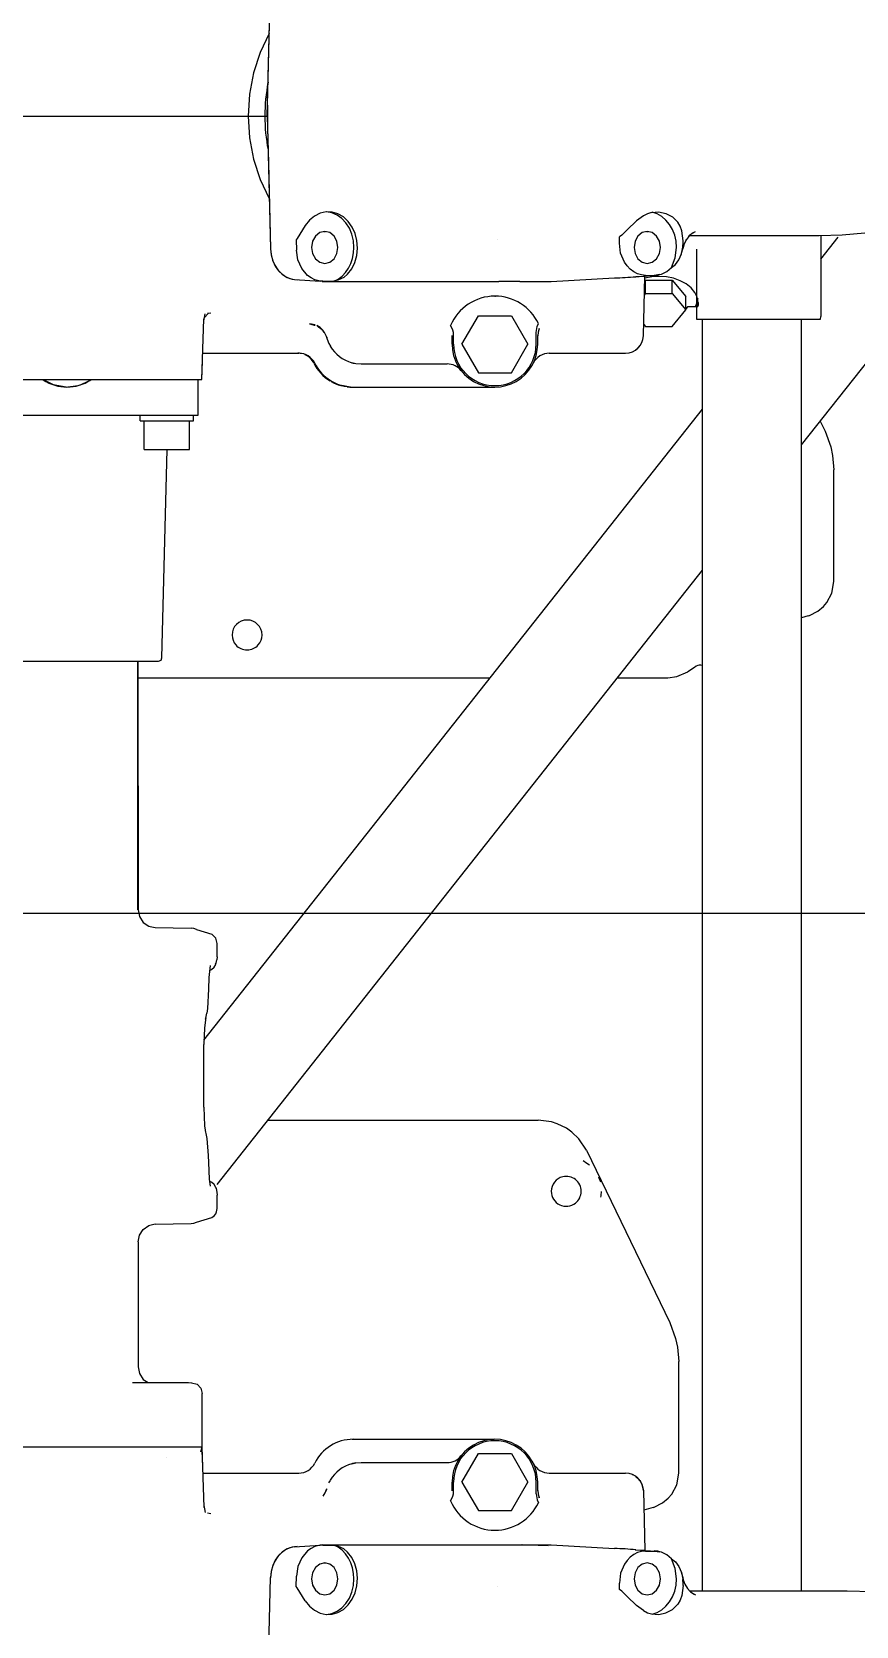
# Model space of a CAD drawing. Extents: x 33214 to 95067, y 8279 to 51908.
# Drawn here: x 43447.3 to 43678.4, y 21942.1 to 22389.1 of the extents above; entities that cross this region are included whole.
import ezdxf

# ---------------------------------------------------------------- set-up
doc = ezdxf.new("R2010")
doc.units = 0
doc.header["$LTSCALE"] = 300
doc.header["$MEASUREMENT"] = 0
doc.linetypes.add('SNT-025', pattern=[0.74, 0.4, -0.17, 0, -0.17])
doc.layers.get('0').update_dxf_attribs({"linetype": 'CONTINUOUS'})
doc.layers.add('GENERATORSETT', color=1, linetype='CONTINUOUS')
doc.layers.add('S0CO1', color=1, linetype='CONTINUOUS')

# ---------------------------------------------------------------- blocks, each defined once
blk = doc.blocks.new('A$C64097268')
blk.add_line((2500, 0), (18000, 0))
blk = doc.blocks.new('GENERATOR-CENTER')
at = {"layer": 'GENERATORSETT'}
for p, q in [((-1714.46, 223.52), (-1713.52, 260.75)), ((-1714.37, 226.6), (-1713.51, 260.71)), ((-1713.87, 246.64), (-1716.41, 241.32)), ((-1713.87, 246.64), (-1713.87, 246.64)), ((-1716.41, 241.32), (-1718.27, 235.6)), ((-1718.27, 235.6), (-1719.39, 229.62)), ((-1714.22, 233.02), (-1714.21, 233.02)), ((-1719.39, 229.62), (-1719.77, 223.52)), ((-1802.42, 223.52), (-1776.46, 223.52)), ((-1776.46, 223.52), (-1738.84, 223.52)), ((-1738.84, 223.52), (-1735.8, 223.52)), ((-1735.8, 223.52), (-1728.8, 223.52)), ((-1728.8, 223.52), (-1722.4, 223.52)), ((-1722.4, 223.52), (-1714.46, 223.52)), ((-1719.77, 223.52), (-1719.77, 223.52)), ((-1719.77, 223.52), (-1719.77, 223.52)), ((-1719.77, 223.52), (-1719.39, 217.42)), ((-1714.46, 223.52), (-1714.13, 210.43)), ((-1714.37, 226.6), (-1714.37, 220.44)), ((-1714.37, 220.44), (-1713.51, 186.33)), ((-1719.39, 217.42), (-1718.27, 211.44)), ((-1718.27, 211.44), (-1716.41, 205.73)), ((-1714.22, 214.03), (-1714.21, 214.03)), ((-1714.13, 210.43), (-1713.52, 186.29)), ((-1716.41, 205.73), (-1713.87, 200.4)), ((-1564.59, 131.34), (-1508.2, 202.7)), ((-1713.87, 200.4), (-1713.87, 200.4)), ((-1703.81, 192.79), (-1706.04, 189.14)), ((-1702.63, 194.29), (-1703.81, 192.79)), ((-1701.22, 195.47), (-1702.63, 194.29)), ((-1699.65, 196.26), (-1701.22, 195.47)), ((-1697.97, 196.64), (-1699.65, 196.26)), ((-1696.27, 196.59), (-1697.97, 196.64)), ((-1696.33, 196.37), (-1697.86, 196.66)), ((-1694.87, 195.74), (-1696.33, 196.37)), ((-1694.62, 196.11), (-1696.27, 196.59)), ((-1693.53, 194.78), (-1694.87, 195.74)), ((-1693.08, 195.22), (-1694.62, 196.11)), ((-1692.37, 193.54), (-1693.53, 194.78)), ((-1691.72, 193.96), (-1693.08, 195.22)), ((-1691.42, 192.05), (-1692.37, 193.54)), ((-1690.61, 192.39), (-1691.72, 193.96)), ((-1689.78, 190.57), (-1690.61, 192.39)), ((-1610.86, 194.15), (-1613.55, 191.6)), ((-1608.9, 195.57), (-1610.86, 194.15)), ((-1607.8, 196.14), (-1608.9, 195.57)), ((-1606.65, 196.5), (-1607.8, 196.14)), ((-1606.65, 196.51), (-1604.64, 196.65)), ((-1605.14, 196.09), (-1606.53, 196.53)), ((-1603.83, 195.36), (-1605.14, 196.09)), ((-1604.64, 196.65), (-1602.65, 196.23)), ((-1602.65, 194.37), (-1603.83, 195.36)), ((-1602.65, 196.23), (-1600.85, 195.25)), ((-1601.63, 193.13), (-1602.65, 194.37)), ((-1600.8, 191.7), (-1601.63, 193.13)), ((-1600.85, 195.25), (-1599.35, 193.77)), ((-1598.62, 192.61), (-1599.35, 193.77)), ((-1598.15, 191.32), (-1598.62, 192.61)), ((-1706.04, 189.14), (-1706.33, 188.81)), ((-1706.33, 188.81), (-1706.25, 185.88)), ((-1701.73, 188.39), (-1702.01, 186.67)), ((-1700.93, 189.85), (-1701.73, 188.39)), ((-1699.73, 190.83), (-1700.93, 189.85)), ((-1698.32, 191.17), (-1699.73, 190.83)), ((-1698.56, 191.16), (-1698.09, 191.16)), ((-1696.91, 190.83), (-1698.32, 191.17)), ((-1695.72, 189.85), (-1696.91, 190.83)), ((-1694.92, 188.39), (-1695.72, 189.85)), ((-1694.64, 186.67), (-1694.92, 188.39)), ((-1690.71, 190.37), (-1691.42, 192.05)), ((-1690.28, 188.55), (-1690.71, 190.37)), ((-1690.13, 186.67), (-1690.28, 188.55)), ((-1689.29, 188.58), (-1689.78, 190.57)), ((-1689.14, 186.51), (-1689.29, 188.58)), ((-1649.95, 188.9), (-1649.95, 188.9)), ((-1615.01, 190.09), (-1615.71, 189.63)), ((-1615.71, 187.84), (-1615.71, 189.63)), ((-1615.35, 185.06), (-1615.71, 187.84)), ((-1613.55, 191.6), (-1615.01, 190.09)), ((-1611.29, 188.39), (-1611.57, 186.67)), ((-1610.49, 189.85), (-1611.29, 188.39)), ((-1609.29, 190.83), (-1610.49, 189.85)), ((-1607.88, 191.17), (-1609.29, 190.83)), ((-1608.11, 191.16), (-1607.65, 191.16)), ((-1606.47, 190.83), (-1607.88, 191.17)), ((-1605.27, 189.85), (-1606.47, 190.83)), ((-1604.47, 188.39), (-1605.27, 189.85)), ((-1604.19, 186.67), (-1604.47, 188.39)), ((-1600.19, 190.11), (-1600.8, 191.7)), ((-1599.81, 188.42), (-1600.19, 190.11)), ((-1599.69, 186.67), (-1599.81, 188.42)), ((-1597.82, 188.5), (-1598.15, 191.32)), ((-1596.91, 188.94), (-1597.55, 187.67)), ((-1597.01, 188.79), (-1596.93, 188.93)), ((-1596.05, 190), (-1596.91, 188.94)), ((-1596.25, 189.79), (-1596.08, 189.99)), ((-1595.02, 190.79), (-1596.05, 190)), ((-1596.01, 190.02), (-1559.71, 190.02)), ((-1595.8, 190.23), (-1595.7, 190.33)), ((-1595.39, 190.55), (-1595.34, 190.59)), ((-1595.02, 190.79), (-1594.35, 191.12)), ((-1594.59, 190.99), (-1595, 190.81)), ((-1559.71, 190.02), (-1553.2, 190.21)), ((-1559.17, 190.02), (-1559.17, 167.28)), ((-1559.17, 183.36), (-1554.3, 189.52)), ((-1553.2, 190.21), (-1546.83, 190.77)), ((-1713.52, 186.29), (-1713.34, 184.58)), ((-1713.51, 186.33), (-1713.35, 184.71)), ((-1713.35, 184.71), (-1712.95, 183.15)), ((-1713.34, 184.58), (-1712.89, 182.94)), ((-1705.84, 183.18), (-1706.25, 185.88)), ((-1702.01, 186.67), (-1701.73, 184.95)), ((-1701.73, 184.95), (-1700.93, 183.49)), ((-1700.93, 183.49), (-1699.73, 182.51)), ((-1696.91, 182.51), (-1695.72, 183.49)), ((-1695.72, 183.49), (-1694.92, 184.95)), ((-1694.92, 184.95), (-1694.64, 186.67)), ((-1691.02, 182.15), (-1690.53, 183.6)), ((-1690.53, 183.6), (-1690.23, 185.12)), ((-1690.23, 185.12), (-1690.13, 186.67)), ((-1689.89, 182.48), (-1689.34, 184.45)), ((-1689.34, 184.45), (-1689.14, 186.51)), ((-1614.3, 182.56), (-1615.35, 185.06)), ((-1611.57, 186.67), (-1611.29, 184.95)), ((-1611.29, 184.95), (-1610.49, 183.49)), ((-1610.49, 183.49), (-1609.29, 182.51)), ((-1606.47, 182.51), (-1605.27, 183.49)), ((-1605.27, 183.49), (-1604.47, 184.95)), ((-1604.47, 184.95), (-1604.19, 186.67)), ((-1601.12, 181.02), (-1600.06, 183.72)), ((-1600.06, 183.72), (-1599.69, 186.67)), ((-1598.99, 183.18), (-1598.27, 184.87)), ((-1598.42, 184.42), (-1597.92, 186.3)), ((-1598.27, 184.87), (-1597.9, 186.79)), ((-1597.55, 187.67), (-1597.92, 186.3)), ((-1597.92, 186.3), (-1597.92, 186.3)), ((-1597.58, 187.59), (-1597.55, 187.71)), ((-1594.09, 186.19), (-1594.05, 166.9)), ((-1712.95, 183.15), (-1712.33, 181.71)), ((-1712.89, 182.94), (-1712.19, 181.44)), ((-1712.33, 181.71), (-1711.5, 180.43)), ((-1712.19, 181.44), (-1711.27, 180.13)), ((-1711.5, 180.43), (-1710.5, 179.35)), ((-1711.27, 180.13), (-1710.15, 179.06)), ((-1710.5, 179.35), (-1709.35, 178.51)), ((-1710.15, 179.06), (-1708.88, 178.26)), ((-1704.77, 180.75), (-1705.84, 183.18)), ((-1703.15, 178.83), (-1704.77, 180.75)), ((-1702.18, 178.12), (-1703.15, 178.83)), ((-1699.73, 182.51), (-1698.32, 182.17)), ((-1698.32, 182.17), (-1696.91, 182.51)), ((-1693.48, 178.61), (-1692.51, 179.63)), ((-1691.92, 179.16), (-1693.01, 178.26)), ((-1692.51, 179.63), (-1691.68, 180.82)), ((-1691.92, 179.16), (-1690.76, 180.69)), ((-1691.68, 180.82), (-1691.02, 182.15)), ((-1690.76, 180.69), (-1689.89, 182.48)), ((-1613.55, 181.48), (-1614.3, 182.56)), ((-1612.67, 180.57), (-1613.55, 181.48)), ((-1611.68, 179.83), (-1612.67, 180.57)), ((-1610.62, 179.29), (-1611.68, 179.83)), ((-1611.26, 178.48), (-1605.45, 178.87)), ((-1609.49, 178.96), (-1610.62, 179.29)), ((-1608.34, 178.85), (-1609.49, 178.96)), ((-1609.29, 182.51), (-1607.88, 182.17)), ((-1608.34, 178.85), (-1605.93, 178.85)), ((-1607.88, 182.17), (-1606.47, 182.51)), ((-1605.98, 178.85), (-1605.93, 178.85)), ((-1604.4, 179.05), (-1605.93, 178.85)), ((-1605.42, 178.87), (-1605.33, 178.88)), ((-1605.42, 178.87), (-1605.33, 178.88)), ((-1603.9, 179.2), (-1602.43, 179.93)), ((-1602.43, 179.93), (-1601.12, 181.02)), ((-1601.12, 181.02), (-1601.05, 181.05)), ((-1601.05, 181.05), (-1599.93, 181.88)), ((-1599.93, 181.88), (-1598.99, 183.18)), ((-1709.35, 178.51), (-1708.1, 177.94)), ((-1708.88, 178.26), (-1707.51, 177.77)), ((-1708.1, 177.94), (-1706.78, 177.65)), ((-1707.51, 177.77), (-1706.08, 177.61)), ((-1706.78, 177.65), (-1699.59, 177.19)), ((-1701.13, 177.6), (-1702.18, 178.12)), ((-1700.03, 177.29), (-1701.13, 177.6)), ((-1698.9, 177.18), (-1700.03, 177.29)), ((-1699.09, 177.17), (-1699.59, 177.19)), ((-1699.09, 177.17), (-1649.53, 177.17)), ((-1698.9, 177.18), (-1695.74, 177.18)), ((-1695.74, 177.18), (-1694.56, 177.79)), ((-1694.62, 177.48), (-1695.74, 177.18)), ((-1693.01, 178.26), (-1694.62, 177.48)), ((-1694.56, 177.79), (-1693.48, 178.61)), ((-1643.61, 177.1), (-1643.04, 177.09)), ((-1643.04, 177.09), (-1642.96, 177.09)), ((-1642.96, 177.09), (-1638.6, 177.09)), ((-1638.6, 177.09), (-1634.86, 177.09)), ((-1634.86, 177.09), (-1617.11, 178.12)), ((-1617.11, 178.12), (-1617.11, 178.11)), ((-1611.12, 178.49), (-1608.66, 178.65)), ((-1611.12, 178.49), (-1611.12, 178.48)), ((-1608.98, 161.89), (-1608.54, 178.66)), ((-1608.58, 177.21), (-1608.36, 177.48)), ((-1606.62, 178.45), (-1608.57, 178.07)), ((-1608.36, 173.73), (-1608.36, 177.48)), ((-1608.36, 177.48), (-1600.86, 177.48)), ((-1604.61, 178.57), (-1606.62, 178.45)), ((-1602.51, 178.44), (-1604.61, 178.57)), ((-1600.49, 178.02), (-1602.51, 178.44)), ((-1600.86, 173.73), (-1600.86, 177.48)), ((-1600.86, 177.48), (-1597.1, 172.88)), ((-1598.62, 177.35), (-1600.49, 178.02)), ((-1596.97, 176.45), (-1598.62, 177.35)), ((-1595.6, 175.34), (-1596.97, 176.45)), ((-1594.56, 174.08), (-1595.6, 175.34)), ((-1650.61, 173.02), (-1650.46, 173.02)), ((-1608.68, 173.34), (-1608.36, 173.73)), ((-1608.36, 173.73), (-1600.86, 173.73)), ((-1600.86, 173.73), (-1597.1, 169.14)), ((-1597.1, 169.14), (-1597.1, 172.88)), ((-1596.5, 170.12), (-1597.02, 169.46)), ((-1596.5, 170.12), (-1594.33, 170.12)), ((-1593.89, 172.7), (-1594.56, 174.08)), ((-1594.33, 170.12), (-1593.87, 171.21)), ((-1594.07, 169.9), (-1594.33, 170.12)), ((-1593.82, 170.02), (-1594.07, 169.9)), ((-1593.62, 171.26), (-1593.89, 172.7)), ((-1593.87, 171.21), (-1593.64, 172.33)), ((-1593.65, 170.48), (-1593.82, 170.02)), ((-1593.8, 171.54), (-1593.78, 170.1)), ((-1593.79, 172.34), (-1593.78, 170.1)), ((-1593.62, 171.26), (-1593.65, 170.48)), ((-1732.84, 149.62), (-1732.22, 166.69)), ((-1732.24, 166.13), (-1732.05, 167.04)), ((-1732.05, 167.04), (-1731.05, 168.2)), ((-1732.05, 167.04), (-1731.82, 168.09)), ((-1730.29, 168.29), (-1731.23, 168.15)), ((-1659.85, 159.52), (-1655.23, 167.52)), ((-1655.23, 167.52), (-1645.99, 167.52)), ((-1645.99, 167.52), (-1641.37, 159.52)), ((-1600.86, 164.54), (-1597.1, 169.14)), ((-1594.05, 166.9), (-1594.03, 166.52)), ((-1594.03, 166.52), (-1578.88, 166.52)), ((-1592.39, -190.04), (-1592.39, 166.52)), ((-1578.88, 166.52), (-1574.43, 166.52)), ((-1578.49, 166.52), (-1576.45, 166.52)), ((-1574.43, 166.52), (-1570.86, 166.52)), ((-1570.86, 166.52), (-1559.27, 166.52)), ((-1564.59, -190.04), (-1564.59, 166.52)), ((-1559.27, 166.52), (-1559.17, 167.28)), ((-1702.62, 165.23), (-1701.28, 164.86)), ((-1701, 164.96), (-1702.62, 165.23)), ((-1701.28, 164.86), (-1701.03, 164.88)), ((-1700.5, 164.76), (-1700.08, 164.36)), ((-1699.57, 164.19), (-1700.5, 164.76)), ((-1699.05, 163.58), (-1700.08, 164.36)), ((-1698.78, 163.43), (-1699.57, 164.19)), ((-1699.05, 163.58), (-1698.78, 163.43)), ((-1698.78, 163.23), (-1698.53, 162.95)), ((-1698.45, 162.86), (-1698.75, 163.26)), ((-1697.78, 161.49), (-1698.45, 162.99)), ((-1697.75, 161.36), (-1697.87, 161.74)), ((-1662.61, 159.52), (-1662.61, 161.94)), ((-1662.19, 159.52), (-1662.19, 162.12)), ((-1639.03, 162.85), (-1638.76, 164.54)), ((-1639.03, 159.52), (-1639.03, 162.85)), ((-1638.76, 164.54), (-1638.41, 165.31)), ((-1638.51, 162.95), (-1638.61, 161.96)), ((-1638.51, 162.92), (-1638.61, 161.92)), ((-1638.61, 159.52), (-1638.61, 161.96)), ((-1638.21, 163.91), (-1638.51, 162.95)), ((-1638.21, 163.88), (-1638.51, 162.92)), ((-1638.21, 163.91), (-1638.21, 163.88)), ((-1608.89, 165.19), (-1608.36, 164.54)), ((-1608.36, 164.54), (-1600.86, 164.54)), ((-1732.57, 157.02), (-1705.61, 157.02)), ((-1697.62, 160.93), (-1697.16, 159.76)), ((-1697.16, 159.76), (-1696.75, 159.03)), ((-1659.85, 159.52), (-1655.23, 151.52)), ((-1645.99, 151.52), (-1641.37, 159.52)), ((-1635.35, 157.02), (-1613.98, 157.02)), ((-1611.06, 158.03), (-1610.56, 158.39)), ((-1609.95, 159.07), (-1609.8, 159.32)), ((-1609.45, 159.96), (-1609.42, 160.01)), ((-1609.42, 160.01), (-1609.42, 160.02)), ((-1732.8, 149.62), (-1732.65, 154.77)), ((-1700.3, 152.48), (-1698.39, 150.47)), ((-1690.69, 154.37), (-1689.6, 154.13)), ((-1689.6, 154.13), (-1688.11, 154.02)), ((-1688.11, 154.02), (-1663.98, 154.02)), ((-1821.07, 149.62), (-1755.29, 149.62)), ((-1813.47, 149.62), (-1775.75, 149.62)), ((-1777.32, 149.62), (-1774.52, 148.22)), ((-1775.75, 149.62), (-1739.56, 149.62)), ((-1774.52, 148.22), (-1770.86, 147.57)), ((-1770.34, 147.57), (-1767.51, 147.95)), ((-1767.51, 147.95), (-1766.93, 148.13)), ((-1766.85, 148.16), (-1764.63, 149.15)), ((-1764.63, 149.15), (-1763.91, 149.62)), ((-1755.29, 149.62), (-1748.69, 149.62)), ((-1748.69, 149.62), (-1732.8, 149.62)), ((-1739.56, 149.62), (-1733.8, 149.62)), ((-1733.8, 139.62), (-1733.8, 149.62)), ((-1698.39, 150.47), (-1697.15, 149.51)), ((-1697.15, 149.51), (-1694.53, 148.24)), ((-1694.53, 148.24), (-1690.61, 147.52)), ((-1655.23, 151.52), (-1645.99, 151.52)), ((-1690.61, 147.52), (-1690.35, 147.52)), ((-1690.35, 147.52), (-1650.86, 147.52)), ((-1650.86, 147.52), (-1650.61, 147.52)), ((-1813.47, 139.62), (-1775.75, 139.62)), ((-1775.75, 139.62), (-1739.56, 139.62)), ((-1750.12, 138.02), (-1750.12, 139.62)), ((-1739.56, 139.62), (-1733.8, 139.62)), ((-1735.17, 138.02), (-1735.17, 139.62)), ((-1732.21, -35.6), (-1592.39, 141.32)), ((-1750.12, 138.02), (-1742.65, 138.02)), ((-1748.99, 130.02), (-1748.99, 138.02)), ((-1742.65, 138.02), (-1735.17, 138.02)), ((-1736.3, 130.02), (-1736.3, 138.02)), ((-1559.37, 137.95), (-1558.02, 135.18)), ((-1558.02, 135.18), (-1556.43, 130.77)), ((-1748.99, 130.02), (-1742.65, 130.02)), ((-1744.06, 71.59), (-1742.54, 130.02)), ((-1742.65, 130.02), (-1736.3, 130.02)), ((-1556.43, 130.77), (-1555.92, 128.31)), ((-1555.92, 128.31), (-1555.52, 124.29)), ((-1555.52, 92.98), (-1555.52, 124.29)), ((-1728.53, -76.1), (-1592.39, 96.16)), ((-1557.5, 87.08), (-1556.11, 89.73)), ((-1556.11, 89.73), (-1555.52, 92.98)), ((-1560.09, 84.65), (-1558.49, 85.98)), ((-1558.49, 85.98), (-1557.5, 87.08)), ((-1562.76, 83.38), (-1564.59, 82.84)), ((-1562.76, 83.38), (-1562.43, 83.48)), ((-1562.43, 83.48), (-1560.09, 84.65)), ((-1744.19, 70.9), (-1744.06, 71.59)), ((-1794.61, 70.62), (-1744.92, 70.62)), ((-1750.74, 70.62), (-1750.66, 0.92)), ((-1750.74, 0.97), (-1750.74, 70.62)), ((-1744.92, 70.62), (-1744.19, 70.9)), ((-1599.59, 66.36), (-1596.53, 67.69)), ((-1594.63, 68.93), (-1596.53, 67.69)), ((-1594.13, 69.25), (-1594.63, 68.93)), ((-1750.74, 65.99), (-1651.93, 65.99)), ((-1616.24, 65.99), (-1602.1, 65.99)), ((-1602.1, 65.99), (-1599.59, 66.36)), ((-2671.23, 0), (-1337.61, 0)), ((-2671.23, 0), (-1337.61, 0)), ((-1750.66, 0.92), (-1750.29, -0.97)), ((-1750.29, -0.97), (-1749.24, -2.58)), ((-1749.24, -2.58), (-1747.7, -3.63)), ((-1747.75, -3.62), (-1745.86, -4.03)), ((-1745.86, -4.03), (-1735.77, -4.2)), ((-1735.01, -4.31), (-1735.77, -4.2)), ((-1734.3, -4.61), (-1735.01, -4.31)), ((-1734.3, -4.61), (-1729.98, -5.88)), ((-1728.91, -6.98), (-1729.98, -5.88)), ((-1728.53, -8.46), (-1728.91, -6.98)), ((-1728.53, -12.21), (-1728.53, -8.46)), ((-1728.75, -14.04), (-1728.57, -13.04)), ((-1728.53, -12.21), (-1728.57, -13.04)), ((-1730.47, -14.65), (-1730.86, -18.06)), ((-1730.69, -16.09), (-1730.1, -15.8)), ((-1730.1, -15.8), (-1729.36, -15.18)), ((-1729.36, -15.18), (-1728.85, -14.36)), ((-1728.92, -14.33), (-1728.75, -14.04)), ((-1730.97, -21.34), (-1731.22, -26.74)), ((-1730.86, -18.06), (-1730.97, -21.34)), ((-1731.22, -26.74), (-1731.37, -28.05)), ((-1731.63, -29.23), (-1732.06, -32.12)), ((-1731.73, -29.72), (-1731.54, -29.02)), ((-1731.54, -29.02), (-1731.38, -28.04)), ((-1732.06, -32.12), (-1732.22, -36.87)), ((-1732.22, -54.38), (-1732.22, -36.87)), ((-1732.22, -54.38), (-1732.02, -59.6)), ((-1714.22, -58), (-1638.45, -58)), ((-1634.73, -58.5), (-1638.45, -58)), ((-1732.02, -59.6), (-1731.87, -60.88)), ((-1731.88, -60.71), (-1731.82, -60.93)), ((-1731.82, -60.93), (-1731.54, -62.23)), ((-1731.54, -62.23), (-1731.38, -63.2)), ((-1633.15, -59.05), (-1634.73, -58.5)), ((-1630.51, -60.32), (-1633.15, -59.05)), ((-1629.08, -61.38), (-1630.51, -60.32)), ((-1627.04, -63.32), (-1629.08, -61.38)), ((-1731.38, -63.2), (-1731.01, -67.95)), ((-1624.96, -66.45), (-1627.04, -63.32)), ((-1624.96, -66.45), (-1601.52, -114.82)), ((-1731.01, -67.95), (-1730.97, -69.91)), ((-1730.97, -69.91), (-1730.76, -74.58)), ((-1625.85, -69.38), (-1624.84, -70.06)), ((-1624.84, -70.06), (-1624.05, -70.61)), ((-1730.76, -74.58), (-1730.47, -76.59)), ((-1730.69, -75.15), (-1730.1, -75.45)), ((-1729.36, -76.07), (-1730.1, -75.45)), ((-1621.54, -73.9), (-1621.43, -74.2)), ((-1621.43, -74.2), (-1621.03, -75.32)), ((-1728.85, -76.89), (-1729.36, -76.07)), ((-1728.92, -76.92), (-1728.75, -77.21)), ((-1728.75, -77.21), (-1728.58, -78.19)), ((-1728.58, -78.19), (-1728.53, -79.04)), ((-1728.53, -82.79), (-1728.53, -79.04)), ((-1729.98, -85.37), (-1729.38, -84.89)), ((-1729.38, -84.89), (-1728.91, -84.27)), ((-1728.91, -84.27), (-1728.69, -83.78)), ((-1728.69, -83.78), (-1728.53, -82.79)), ((-1750.29, -90.28), (-1749.24, -88.67)), ((-1749.24, -88.67), (-1747.7, -87.62)), ((-1745.86, -87.22), (-1747.75, -87.63)), ((-1745.86, -87.22), (-1735.77, -87.05)), ((-1735.77, -87.05), (-1735.01, -86.94)), ((-1735.01, -86.94), (-1734.3, -86.63)), ((-1734.3, -86.63), (-1729.98, -85.37)), ((-1750.69, -92.17), (-1750.29, -90.28)), ((-1750.69, -92.17), (-1750.66, -127.21)), ((-1601.52, -114.82), (-1599.93, -119.23)), ((-1599.93, -119.23), (-1599.42, -121.69)), ((-1599.42, -121.69), (-1599.02, -125.71)), ((-1750.66, -127.21), (-1750.29, -129.11)), ((-1750.29, -129.11), (-1749.22, -130.72)), ((-1599.02, -157.02), (-1599.02, -125.71)), ((-1752.23, -131.63), (-1736.6, -131.63)), ((-1749.22, -130.72), (-1747.89, -131.63)), ((-1736.6, -131.63), (-1736.51, -131.63)), ((-1736.51, -131.63), (-1735.62, -131.71)), ((-1735.65, -131.71), (-1734.13, -132.12)), ((-1735.62, -131.71), (-1735.64, -131.73)), ((-1734.13, -132.12), (-1733.05, -133.22)), ((-1733.05, -133.22), (-1732.66, -134.71)), ((-1732.69, -149.54), (-1732.66, -134.71)), ((-1821.07, -149.62), (-1755.29, -149.62)), ((-1755.29, -149.62), (-1748.69, -149.62)), ((-1748.69, -149.62), (-1732.79, -149.62)), ((-1733.05, -151.03), (-1732.69, -149.54)), ((-1732.83, -149.62), (-1732.22, -166.7)), ((-1732.79, -149.62), (-1732.67, -154.04)), ((-1690.61, -147.53), (-1690.35, -147.53)), ((-1690.35, -147.53), (-1650.86, -147.53)), ((-1659.85, -159.53), (-1655.23, -151.53)), ((-1655.23, -151.53), (-1645.99, -151.53)), ((-1647.51, -147.95), (-1647.51, -147.95)), ((-1645.99, -151.53), (-1641.37, -159.53)), ((-1644.62, -149.15), (-1644.62, -149.15)), ((-1642.15, -151.06), (-1642.15, -151.06)), ((-1742.65, -152.51), (-1742.62, -152.51)), ((-1690.69, -154.38), (-1689.6, -154.14)), ((-1689.6, -154.14), (-1688.11, -154.03)), ((-1688.11, -154.03), (-1663.98, -154.03)), ((-1732.56, -157.03), (-1705.61, -157.03)), ((-1697.16, -159.77), (-1696.75, -159.04)), ((-1662.61, -161.95), (-1662.61, -159.53)), ((-1662.19, -162.13), (-1662.19, -159.53)), ((-1659.85, -159.53), (-1655.23, -167.53)), ((-1645.99, -167.53), (-1641.37, -159.53)), ((-1639.03, -162.86), (-1639.03, -159.53)), ((-1638.61, -161.96), (-1638.61, -159.53)), ((-1635.35, -157.03), (-1613.98, -157.03)), ((-1612.1, -157.42), (-1612.09, -157.42)), ((-1612.09, -157.42), (-1612.03, -157.45)), ((-1611.05, -158.04), (-1610.56, -158.39)), ((-1609.95, -159.07), (-1609.8, -159.33)), ((-1609.48, -159.91), (-1609.42, -160.02)), ((-1609.42, -160.02), (-1608.98, -161.9)), ((-1601, -162.92), (-1599.61, -160.27)), ((-1599.61, -160.27), (-1599.02, -157.02)), ((-1698.78, -163.44), (-1698.17, -162.52)), ((-1698.17, -162.52), (-1697.78, -161.5)), ((-1697.99, -162.04), (-1697.75, -161.36)), ((-1639.03, -162.86), (-1638.76, -164.54)), ((-1638.76, -164.54), (-1638.41, -165.32)), ((-1638.61, -161.93), (-1638.51, -162.93)), ((-1638.61, -161.96), (-1638.51, -162.96)), ((-1638.51, -162.93), (-1638.21, -163.89)), ((-1638.51, -162.96), (-1638.21, -163.92)), ((-1638.21, -163.92), (-1638.21, -163.89)), ((-1608.98, -161.9), (-1608.54, -178.67)), ((-1605.93, -166.52), (-1603.59, -165.35)), ((-1603.59, -165.35), (-1601.99, -164.02)), ((-1601.99, -164.02), (-1601, -162.92)), ((-1732.24, -166.14), (-1732.05, -167.05)), ((-1732.05, -167.05), (-1731.82, -168.1)), ((-1731.23, -168.16), (-1730.29, -168.3)), ((-1655.23, -167.53), (-1645.99, -167.53)), ((-1606.26, -166.62), (-1608.84, -167.39)), ((-1606.26, -166.62), (-1605.93, -166.52)), ((-1650.61, -173.03), (-1650.46, -173.03)), ((-1709.35, -178.52), (-1710.5, -179.36)), ((-1708.88, -178.27), (-1710.15, -179.07)), ((-1708.1, -177.94), (-1709.35, -178.52)), ((-1707.51, -177.78), (-1708.88, -178.27)), ((-1706.78, -177.66), (-1708.1, -177.94)), ((-1706.08, -177.62), (-1707.51, -177.78)), ((-1706.78, -177.66), (-1699.59, -177.19)), ((-1702.18, -178.13), (-1703.15, -178.84)), ((-1701.13, -177.61), (-1702.18, -178.13)), ((-1700.03, -177.3), (-1701.13, -177.61)), ((-1698.9, -177.19), (-1700.03, -177.3)), ((-1699.09, -177.17), (-1699.59, -177.19)), ((-1699.09, -177.17), (-1649.53, -177.17)), ((-1698.9, -177.19), (-1695.74, -177.19)), ((-1694.62, -177.49), (-1695.74, -177.19)), ((-1694.56, -177.79), (-1695.74, -177.19)), ((-1693.01, -178.27), (-1694.62, -177.49)), ((-1693.48, -178.62), (-1694.56, -177.79)), ((-1692.51, -179.64), (-1693.48, -178.62)), ((-1691.92, -179.17), (-1693.01, -178.27)), ((-1643.61, -177.11), (-1643.03, -177.1)), ((-1643.04, -177.1), (-1643.04, -177.1)), ((-1642.96, -177.1), (-1643.04, -177.1)), ((-1643.04, -177.1), (-1638.52, -177.21)), ((-1642.96, -177.1), (-1638.6, -177.1)), ((-1638.6, -177.1), (-1634.85, -177.1)), ((-1638.52, -177.21), (-1635.7, -177.27)), ((-1634.87, -177.1), (-1617.11, -178.13)), ((-1634.87, -177.1), (-1634.85, -177.1)), ((-1617.11, -178.13), (-1617.11, -178.12)), ((-1611.26, -178.49), (-1605.45, -178.88)), ((-1611.12, -178.5), (-1611.12, -178.49)), ((-1611.12, -178.5), (-1608.66, -178.66)), ((-1712.95, -183.16), (-1713.35, -184.72)), ((-1712.89, -182.95), (-1713.34, -184.59)), ((-1712.33, -181.72), (-1712.95, -183.16)), ((-1712.19, -181.45), (-1712.89, -182.95)), ((-1711.5, -180.43), (-1712.33, -181.72)), ((-1711.27, -180.14), (-1712.19, -181.45)), ((-1710.5, -179.36), (-1711.5, -180.43)), ((-1710.15, -179.07), (-1711.27, -180.14)), ((-1705.84, -183.18), (-1706.25, -185.89)), ((-1704.77, -180.76), (-1705.84, -183.18)), ((-1703.15, -178.84), (-1704.77, -180.76)), ((-1699.73, -182.52), (-1700.93, -183.5)), ((-1698.32, -182.18), (-1699.73, -182.52)), ((-1698.56, -182.19), (-1698.09, -182.19)), ((-1696.91, -182.52), (-1698.32, -182.18)), ((-1695.72, -183.5), (-1696.91, -182.52)), ((-1691.68, -180.83), (-1692.51, -179.64)), ((-1690.76, -180.7), (-1691.92, -179.17)), ((-1691.02, -182.16), (-1691.68, -180.83)), ((-1690.53, -183.6), (-1691.02, -182.16)), ((-1689.89, -182.49), (-1690.76, -180.7)), ((-1689.34, -184.45), (-1689.89, -182.49)), ((-1614.3, -182.56), (-1615.35, -185.07)), ((-1613.55, -181.49), (-1614.3, -182.56)), ((-1612.67, -180.57), (-1613.55, -181.49)), ((-1611.68, -179.84), (-1612.67, -180.57)), ((-1610.62, -179.3), (-1611.68, -179.84)), ((-1609.49, -178.97), (-1610.62, -179.3)), ((-1609.29, -182.52), (-1610.49, -183.5)), ((-1608.34, -178.86), (-1609.49, -178.97)), ((-1607.88, -182.18), (-1609.29, -182.52)), ((-1608.34, -178.86), (-1605.93, -178.86)), ((-1606.47, -182.52), (-1607.88, -182.18)), ((-1605.27, -183.5), (-1606.47, -182.52)), ((-1605.93, -178.86), (-1605.98, -178.85)), ((-1605.93, -178.86), (-1604.4, -179.05)), ((-1605.42, -178.88), (-1605.33, -178.89)), ((-1605.42, -178.88), (-1605.33, -178.89)), ((-1602.43, -179.93), (-1603.9, -179.2)), ((-1601.12, -181.03), (-1602.43, -179.93)), ((-1601.12, -181.03), (-1601.05, -181.05)), ((-1600.06, -183.72), (-1601.12, -181.03)), ((-1601.05, -181.05), (-1599.93, -181.89)), ((-1599.93, -181.89), (-1598.99, -183.19)), ((-1598.99, -183.19), (-1598.27, -184.88)), ((-1714.46, -223.53), (-1713.52, -186.3)), ((-1713.34, -184.59), (-1713.52, -186.3)), ((-1713.35, -184.72), (-1713.51, -186.34)), ((-1706.33, -188.81), (-1706.25, -185.89)), ((-1701.73, -184.96), (-1702.01, -186.68)), ((-1702.01, -186.68), (-1701.73, -188.4)), ((-1700.93, -183.5), (-1701.73, -184.96)), ((-1694.92, -184.96), (-1695.72, -183.5)), ((-1694.64, -186.68), (-1694.92, -184.96)), ((-1694.92, -188.4), (-1694.64, -186.68)), ((-1690.23, -185.12), (-1690.53, -183.6)), ((-1690.28, -188.56), (-1690.13, -186.68)), ((-1690.13, -186.68), (-1690.23, -185.12)), ((-1689.14, -186.52), (-1689.34, -184.45)), ((-1689.29, -188.59), (-1689.14, -186.52)), ((-1615.35, -185.07), (-1615.71, -187.85)), ((-1611.29, -184.96), (-1611.57, -186.68)), ((-1611.57, -186.68), (-1611.29, -188.4)), ((-1610.49, -183.5), (-1611.29, -184.96)), ((-1604.47, -184.96), (-1605.27, -183.5)), ((-1604.19, -186.68), (-1604.47, -184.96)), ((-1604.47, -188.4), (-1604.19, -186.68)), ((-1599.69, -186.68), (-1600.06, -183.72)), ((-1599.81, -188.43), (-1599.69, -186.68)), ((-1598.42, -184.42), (-1597.92, -186.3)), ((-1598.27, -184.88), (-1597.9, -186.8)), ((-1597.92, -186.3), (-1597.79, -186.94)), ((-1597.79, -186.94), (-1597.33, -188.2)), ((-1597.58, -187.6), (-1597.55, -187.71)), ((-1706.04, -189.15), (-1706.33, -188.81)), ((-1703.81, -192.8), (-1706.04, -189.15)), ((-1701.73, -188.4), (-1700.93, -189.86)), ((-1700.93, -189.86), (-1699.73, -190.84)), ((-1699.73, -190.84), (-1698.32, -191.18)), ((-1698.32, -191.18), (-1696.91, -190.84)), ((-1696.91, -190.84), (-1695.72, -189.86)), ((-1695.72, -189.86), (-1694.92, -188.4)), ((-1692.37, -193.55), (-1691.42, -192.06)), ((-1691.42, -192.06), (-1690.71, -190.38)), ((-1690.71, -190.38), (-1690.28, -188.56)), ((-1690.61, -192.4), (-1689.78, -190.58)), ((-1689.78, -190.58), (-1689.29, -188.59)), ((-1649.95, -188.91), (-1649.95, -188.91)), ((-1615.71, -189.64), (-1615.71, -187.85)), ((-1615.01, -190.09), (-1615.71, -189.64)), ((-1613.55, -191.61), (-1615.01, -190.09)), ((-1610.86, -194.16), (-1613.55, -191.61)), ((-1611.29, -188.4), (-1610.49, -189.86)), ((-1610.49, -189.86), (-1609.29, -190.84)), ((-1609.29, -190.84), (-1607.88, -191.18)), ((-1607.88, -191.18), (-1606.47, -190.84)), ((-1606.47, -190.84), (-1605.27, -189.86)), ((-1605.27, -189.86), (-1604.47, -188.4)), ((-1601.63, -193.14), (-1600.8, -191.71)), ((-1600.8, -191.71), (-1600.19, -190.12)), ((-1600.19, -190.12), (-1599.81, -188.43)), ((-1598.15, -191.33), (-1598.62, -192.62)), ((-1597.82, -188.51), (-1598.15, -191.33)), ((-1597.33, -188.2), (-1596.62, -189.35)), ((-1597.01, -188.79), (-1596.93, -188.94)), ((-1596.62, -189.35), (-1595.74, -190.29)), ((-1596.25, -189.8), (-1596.08, -190)), ((-1596.01, -190.03), (-1573.46, -190.04)), ((-1596.01, -190.04), (-1573.46, -190.04)), ((-1595.8, -190.23), (-1595.7, -190.33)), ((-1595.74, -190.29), (-1594.76, -190.92)), ((-1595.39, -190.56), (-1595.34, -190.6)), ((-1595.07, -190.76), (-1594.84, -190.85)), ((-1595.07, -190.78), (-1594.76, -190.92)), ((-1595.02, -190.8), (-1594.35, -191.13)), ((-1594.81, -190.9), (-1594.76, -190.92)), ((-1594.76, -190.92), (-1594.35, -191.13)), ((-1573.46, -190.04), (-1551.79, -190.04)), ((-1551.79, -190.04), (-1544.77, -190.23)), ((-1703.81, -192.8), (-1702.63, -194.3)), ((-1702.63, -194.3), (-1701.22, -195.48)), ((-1701.22, -195.48), (-1699.65, -196.27)), ((-1699.65, -196.27), (-1697.97, -196.65)), ((-1697.97, -196.65), (-1696.27, -196.6)), ((-1697.87, -196.66), (-1696.33, -196.38)), ((-1696.33, -196.38), (-1694.87, -195.75)), ((-1696.27, -196.6), (-1694.62, -196.12)), ((-1694.87, -195.75), (-1693.54, -194.79)), ((-1694.62, -196.12), (-1693.08, -195.23)), ((-1693.54, -194.79), (-1692.37, -193.55)), ((-1693.08, -195.23), (-1691.72, -193.97)), ((-1691.72, -193.97), (-1690.61, -192.4)), ((-1608.9, -195.58), (-1610.86, -194.16)), ((-1608.9, -195.58), (-1607.8, -196.15)), ((-1607.8, -196.15), (-1606.65, -196.51)), ((-1606.65, -196.51), (-1604.64, -196.66)), ((-1606.53, -196.54), (-1605.14, -196.1)), ((-1605.14, -196.1), (-1603.83, -195.37)), ((-1604.64, -196.66), (-1602.65, -196.23)), ((-1603.83, -195.37), (-1602.65, -194.37)), ((-1602.65, -194.37), (-1601.63, -193.14)), ((-1602.65, -196.23), (-1600.85, -195.26)), ((-1600.85, -195.26), (-1599.35, -193.78)), ((-1598.62, -192.62), (-1599.35, -193.78))]:
    blk.add_line(p, q, dxfattribs=at)
for centre, radius, start, end in [((-1665.5, 223.59), 49.62, 169.0533, 180.0849), ((-1665.5, 223.45), 49.62, 179.9151, 190.9467), ((-1616.86, 188.55), 19.03, 354.7, 359.8394), ((-1605.99, 185.27), 6.43, 270.1497, 274.8466), ((-1605.94, 185), 6.15, 270.0918, 289.3309), ((-1650.49, -202.7), 379.86, 88.9615, 89.8555), ((-1648.93, 740.79), 563.58, 273.237, 273.8477), ((-1650.61, 159.52), 13.5, 90, 157.0554), ((-1650.61, 159.52), 13.5, 25.3955, 90), ((-1688.11, 164.02), 10, 194.6328, 198.0005), ((-1666.8, 162.12), 4.61, 0.0437, 35.3347), ((-1613.98, 162.02), 5, 270.0007, 358.4993), ((-1705.86, 152.02), 5, 78.7777, 90), ((-1705.61, 152.02), 5, 26.1826, 89.9976), ((-1705.86, 152.02), 5, 26.179, 66.2306), ((-1688.11, 164.02), 10, 210.004, 254.9989), ((-1650.61, 159.52), 12, 179.9996, 0.0004), ((-1650.61, 159.52), 11.58, 180.0085, 359.9915), ((-1635.35, 152.02), 5, 89.9997, 153.8214), ((-1635.35, 152.02), 5, 90, 153.821), ((-1613.98, 162.02), 5, 313.2238, 323.7799), ((-1690.61, 159.52), 12, 206.179, 238.8034), ((-1690.35, 159.52), 12, 206.1791, 269.9999), ((-1688.11, 164.02), 10, 255.0807, 257.1262), ((-1688.11, 164.02), 10, 257.1213, 261.3964), ((-1663.98, 149.02), 5, 38.1443, 90.0002), ((-1770.61, 159.52), 12, 236.2702, 303.7032), ((-1770.61, 159.52), 12, 301.1233, 303.7098), ((-1690.61, 159.52), 12, 240.5436, 254.4396), ((-1690.61, 159.52), 12, 263.2181, 270), ((-1720.11, 78), 4.2, 0, 180), ((-1720.11, 78), 4.2, 180, 221.3967), ((-1720.11, 78), 4.2, 318.6033, 0), ((-1720.11, 78), 4.2, 221.3967, 318.6033), ((-1593.05, 67.57), 2, 70.874, 122.6541), ((-1630.61, -78), 4.2, 103.5466, 180), ((-1630.61, -78), 4.2, 0, 103.5466), ((-1630.61, -78), 4.2, 180, 308.1594), ((-1630.61, -78), 4.2, 308.1594, 0), ((-1630.93, -77.84), 10.2, 349.9717, 359.064), ((-1690.35, -159.53), 12, 90.0001, 153.8209), ((-1650.61, -159.53), 12, 359.9996, 180.0004), ((-1650.61, -159.53), 11.58, 0.0085, 179.9915), ((-1650.61, -159.53), 12, 90.062, 90.1079), ((-1705.61, -152.03), 5, 270.0024, 333.8174), ((-1688.11, -164.03), 10, 105.0011, 149.996), ((-1688.11, -164.03), 10, 102.8727, 104.9187), ((-1688.11, -164.03), 10, 98.6036, 102.8776), ((-1663.98, -149.03), 5, 269.9998, 321.8557), ((-1650.61, -159.53), 12, 29.0856, 29.9292), ((-1650.61, -159.53), 12, 26.1797, 29.2147), ((-1635.35, -152.03), 5, 206.1786, 270.0003), ((-1635.35, -152.03), 5, 206.179, 270), ((-1613.98, -162.03), 5, 1.5007, 89.9993), ((-1613.98, -162.03), 5, 36.2199, 46.7501), ((-1666.8, -162.12), 4.61, 324.6654, 359.9573), ((-1650.61, -159.53), 13.5, 202.9446, 270), ((-1650.61, -159.53), 13.5, 270, 334.6044), ((-1650.49, 202.69), 379.86, 270.1445, 271.0385), ((-1649.2, -745.01), 567.8, 86.1546, 86.7607), ((-1605.99, -185.28), 6.43, 85.1534, 89.8503), ((-1605.94, -185.01), 6.15, 70.6674, 89.9082), ((-1616.86, -188.56), 19.03, 0.1611, 5.3002)]:
    blk.add_arc(centre, radius, start, end, dxfattribs=at)

msp = doc.modelspace()

# ---------------------------------------------------------------- block references
at = {"layer": 'GENERATORSETT', "linetype": 'SNT-025'}
msp.add_blockref('GENERATOR-CENTER', (45227.74, 22141.98), dxfattribs=at)
at = {"layer": 'S0CO1'}
msp.add_blockref('A$C64097268', (32802.55, 22141.98), dxfattribs=at)

doc.saveas('drawing.dxf')
